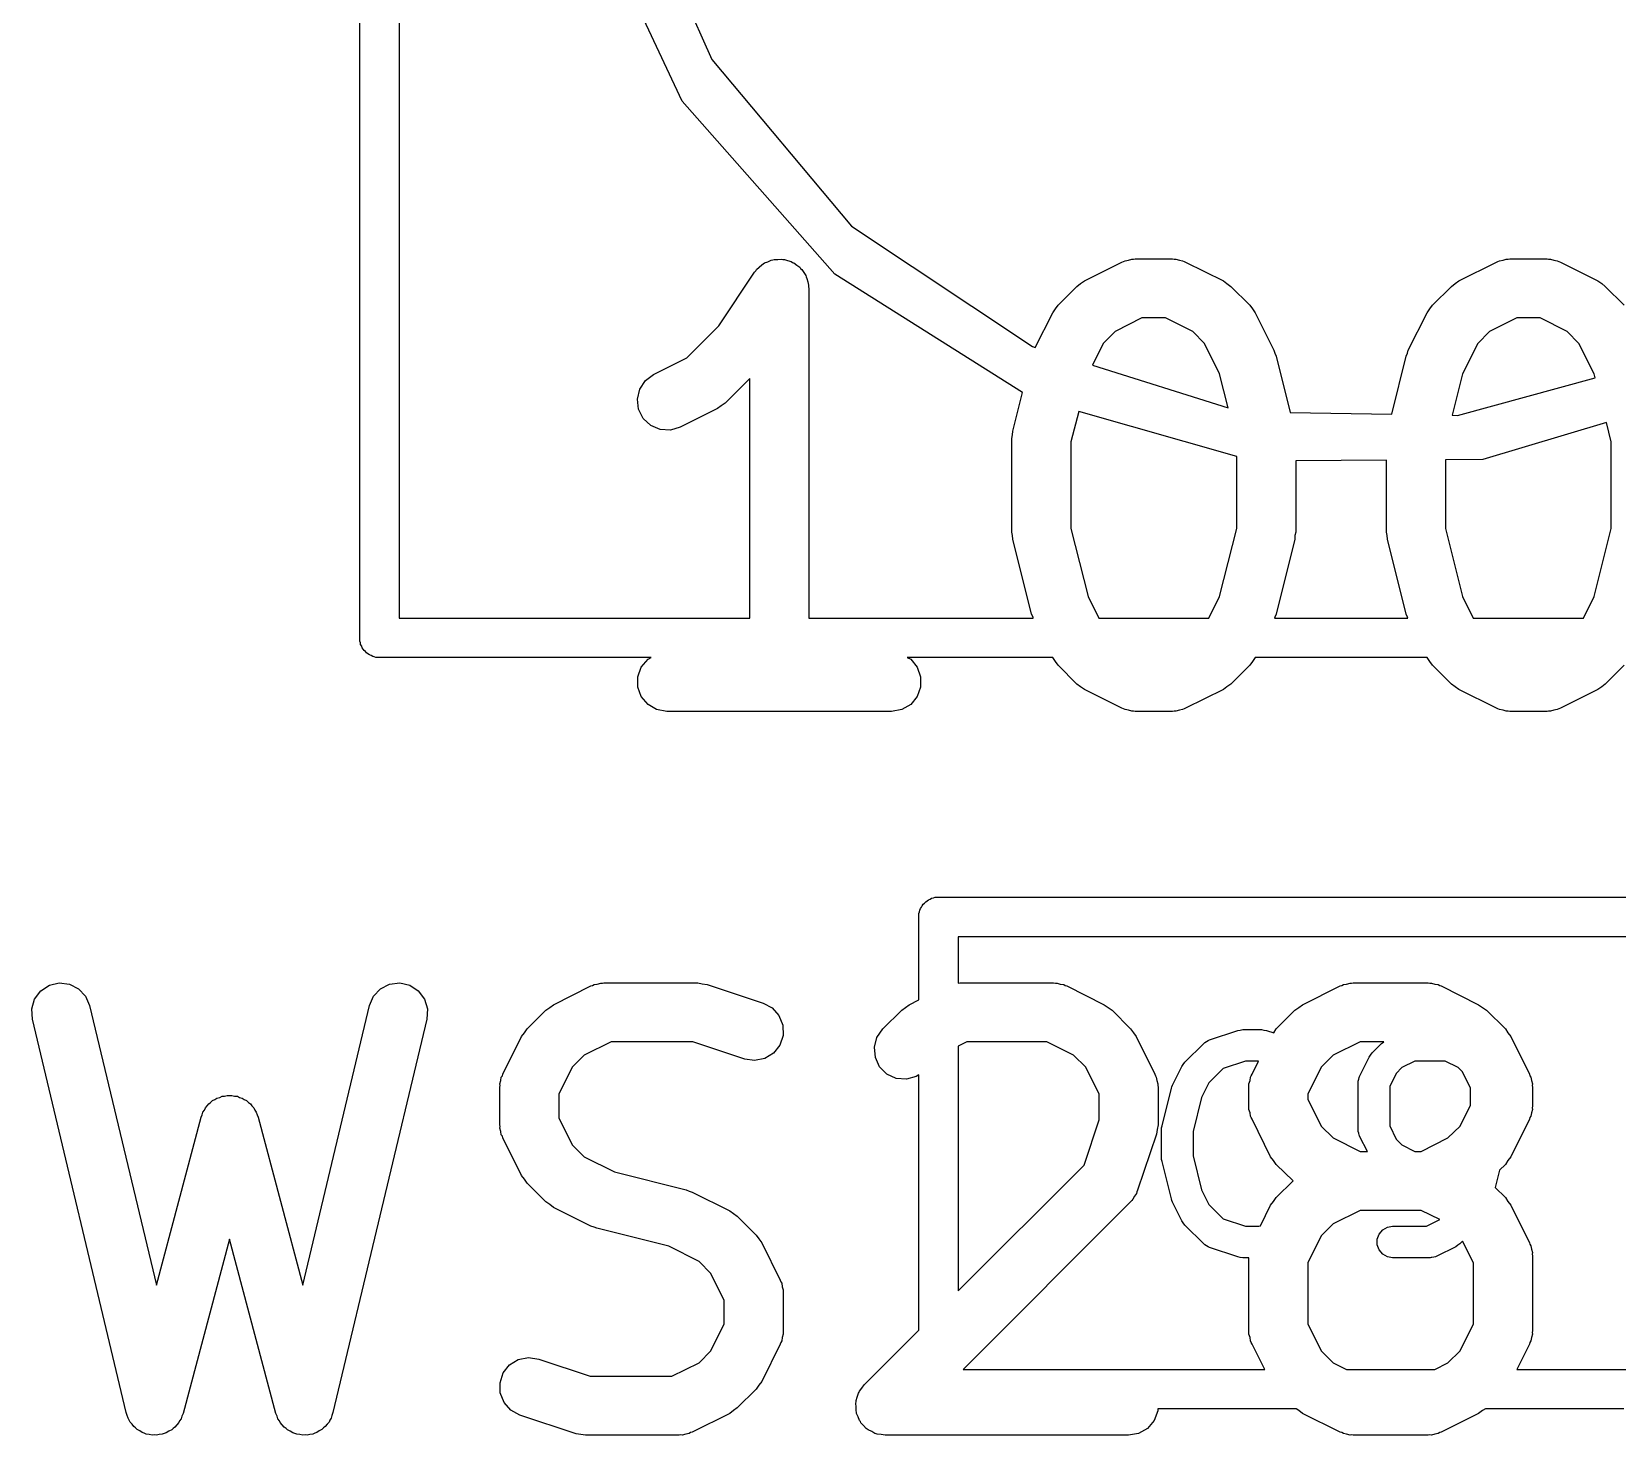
# Model space of a CAD drawing. Extents: x 106.7 to 203.6, y -115.7 to -57.1.
# Drawn here: x 175.686 to 179.718, y -68.027 to -64.46 of the extents above; entities that cross this region are included whole.
import ezdxf

# ---------------------------------------------------------------- set-up
doc = ezdxf.new("R2010")
doc.units = 0
doc.header["$MEASUREMENT"] = 0
doc.layers.add('BLACK', color=7, linetype='CONTINUOUS')

msp = doc.modelspace()

# ---------------------------------------------------------------- linework, layer by layer
at = {"layer": 'BLACK', "linetype": 'CONTINUOUS'}
for p, q in [((176.52, -65.9912), (176.52, -60.9956)), ((176.62, -61.05), (176.62, -65.95)), ((177.192, -64.0244), (177.415, -64.5305)), ((177.34, -64.6365), (177.09, -64.1052)), ((177.415, -64.5305), (177.77, -64.9537)), ((177.728, -65.0764), (177.34, -64.6365)), ((177.77, -64.9537), (178.231, -65.26)), ((177.524, -65.0708), (177.527, -65.0678)), ((177.527, -65.0678), (177.529, -65.0642)), ((177.529, -65.0642), (177.536, -65.0584)), ((177.536, -65.0584), (177.542, -65.0519)), ((177.542, -65.0519), (177.546, -65.0501)), ((177.546, -65.0501), (177.549, -65.0474)), ((177.549, -65.0474), (177.558, -65.0444)), ((177.558, -65.0444), (177.566, -65.0404)), ((177.566, -65.0404), (177.57, -65.0399)), ((177.57, -65.0399), (177.574, -65.0385)), ((177.574, -65.0385), (177.583, -65.0385)), ((177.583, -65.0385), (177.592, -65.0375)), ((177.592, -65.0375), (177.596, -65.0385)), ((177.596, -65.0385), (177.6, -65.0385)), ((177.6, -65.0385), (177.608, -65.0416)), ((177.608, -65.0416), (177.617, -65.0437)), ((177.617, -65.0437), (177.62, -65.046)), ((177.62, -65.046), (177.624, -65.0474)), ((177.624, -65.0474), (177.631, -65.0532)), ((177.631, -65.0532), (177.639, -65.0581)), ((177.639, -65.0581), (177.641, -65.0615)), ((177.641, -65.0615), (177.644, -65.0642)), ((177.644, -65.0642), (177.649, -65.0719)), ((178.363, -65.0929), (178.458, -65.0453)), ((178.458, -65.0453), (178.462, -65.0441)), ((178.462, -65.0441), (178.466, -65.0419)), ((178.466, -65.0419), (178.475, -65.0404)), ((178.475, -65.0404), (178.483, -65.0379)), ((178.483, -65.0379), (178.487, -65.0381)), ((178.487, -65.0381), (178.492, -65.0374)), ((178.492, -65.0374), (178.587, -65.0374)), ((178.587, -65.0374), (178.591, -65.0381)), ((178.591, -65.0381), (178.595, -65.0379)), ((178.595, -65.0379), (178.604, -65.0404)), ((178.604, -65.0404), (178.612, -65.0419)), ((178.612, -65.0419), (178.616, -65.0441)), ((178.616, -65.0441), (178.62, -65.0453)), ((178.62, -65.0453), (178.716, -65.0929)), ((179.315, -65.0929), (179.41, -65.0453)), ((179.41, -65.0453), (179.414, -65.0441)), ((179.414, -65.0441), (179.418, -65.0419)), ((179.418, -65.0419), (179.427, -65.0404)), ((179.427, -65.0404), (179.435, -65.0379)), ((179.435, -65.0379), (179.44, -65.0381)), ((179.44, -65.0381), (179.444, -65.0374)), ((179.444, -65.0374), (179.539, -65.0374)), ((179.539, -65.0374), (179.543, -65.0381)), ((179.543, -65.0381), (179.548, -65.0379)), ((179.548, -65.0379), (179.556, -65.0404)), ((179.556, -65.0404), (179.565, -65.0419)), ((179.565, -65.0419), (179.569, -65.0441)), ((179.569, -65.0441), (179.573, -65.0453)), ((179.573, -65.0453), (179.668, -65.0929)), ((177.433, -65.2075), (177.524, -65.0708)), ((177.649, -65.0719), (177.654, -65.0791)), ((177.654, -65.0791), (177.655, -65.0831)), ((177.655, -65.0831), (177.657, -65.0867)), ((177.657, -65.0867), (177.659, -65.0955)), ((177.659, -65.0955), (177.661, -65.1041)), ((177.661, -65.1041), (177.661, -65.1083)), ((177.661, -65.1083), (177.662, -65.1124)), ((178.205, -65.3772), (177.728, -65.0764)), ((178.296, -65.1546), (178.343, -65.107)), ((178.343, -65.107), (178.353, -65.1001)), ((178.353, -65.1001), (178.363, -65.0929)), ((178.716, -65.0929), (178.725, -65.1001)), ((178.725, -65.1001), (178.735, -65.107)), ((178.735, -65.107), (178.783, -65.1546)), ((179.248, -65.1546), (179.296, -65.107)), ((179.296, -65.107), (179.305, -65.1001)), ((179.305, -65.1001), (179.315, -65.0929)), ((179.668, -65.0929), (179.678, -65.1001)), ((179.678, -65.1001), (179.687, -65.107)), ((179.687, -65.107), (179.735, -65.1546)), ((177.662, -65.1124), (177.662, -65.95)), ((178.237, -65.2622), (178.282, -65.1741)), ((178.282, -65.1741), (178.289, -65.1644)), ((178.289, -65.1644), (178.296, -65.1546)), ((178.509, -65.1874), (178.441, -65.2216)), ((178.569, -65.1874), (178.509, -65.1874)), ((178.638, -65.2216), (178.569, -65.1874)), ((178.783, -65.1546), (178.79, -65.1644)), ((178.79, -65.1644), (178.797, -65.1741)), ((178.797, -65.1741), (178.844, -65.2693)), ((179.186, -65.2693), (179.234, -65.1741)), ((179.234, -65.1741), (179.241, -65.1644)), ((179.241, -65.1644), (179.248, -65.1546)), ((179.462, -65.1874), (179.393, -65.2216)), ((179.521, -65.1874), (179.462, -65.1874)), ((179.59, -65.2216), (179.521, -65.1874)), ((177.352, -65.2888), (177.433, -65.2075)), ((178.441, -65.2216), (178.41, -65.252)), ((178.668, -65.252), (178.638, -65.2216)), ((179.393, -65.2216), (179.363, -65.252)), ((179.62, -65.252), (179.59, -65.2216)), ((178.231, -65.26), (178.237, -65.2622)), ((178.41, -65.252), (178.383, -65.3075)), ((178.706, -65.329), (178.668, -65.252)), ((178.844, -65.2693), (178.847, -65.2772)), ((179.184, -65.2772), (179.186, -65.2693)), ((179.363, -65.252), (179.324, -65.329)), ((179.659, -65.329), (179.62, -65.252)), ((177.267, -65.331), (177.352, -65.2888)), ((178.383, -65.3075), (178.728, -65.4155)), ((178.847, -65.2772), (178.85, -65.2847)), ((178.85, -65.2847), (178.886, -65.4273)), ((179.144, -65.432), (179.181, -65.2847)), ((179.181, -65.2847), (179.184, -65.2772)), ((177.232, -65.3683), (177.247, -65.3465)), ((177.247, -65.3465), (177.267, -65.331)), ((177.512, -65.3411), (177.449, -65.4035)), ((177.512, -65.95), (177.512, -65.3411)), ((178.728, -65.4155), (178.706, -65.329)), ((179.324, -65.329), (179.298, -65.4348)), ((179.311, -65.435), (179.661, -65.3395)), ((179.661, -65.3395), (179.659, -65.329)), ((177.226, -65.3936), (177.232, -65.3683)), ((178.181, -65.4751), (178.205, -65.3772)), ((177.229, -65.4195), (177.226, -65.3936)), ((177.241, -65.4428), (177.229, -65.4195)), ((177.43, -65.4176), (177.335, -65.4652)), ((177.439, -65.4104), (177.43, -65.4176)), ((177.449, -65.4035), (177.439, -65.4104)), ((178.348, -65.4248), (178.328, -65.5026)), ((178.75, -65.5396), (178.348, -65.4248)), ((178.886, -65.4273), (179.144, -65.432)), ((177.26, -65.4607), (177.241, -65.4428)), ((177.284, -65.471), (177.26, -65.4607)), ((177.31, -65.4726), (177.284, -65.471)), ((177.335, -65.4652), (177.31, -65.4726)), ((179.298, -65.4348), (179.311, -65.435)), ((179.69, -65.4534), (179.376, -65.5473)), ((179.702, -65.5026), (179.69, -65.4534)), ((178.178, -65.4933), (178.18, -65.4843)), ((178.178, -65.7314), (178.178, -65.4933)), ((178.18, -65.4843), (178.181, -65.4751)), ((178.328, -65.5026), (178.328, -65.7222)), ((179.702, -65.7222), (179.702, -65.5026)), ((178.75, -65.7222), (178.75, -65.5396)), ((179.131, -65.5488), (178.9, -65.5502)), ((178.9, -65.5502), (178.9, -65.7314)), ((179.131, -65.7314), (179.131, -65.5488)), ((179.376, -65.5473), (179.281, -65.5478)), ((179.281, -65.5478), (179.281, -65.7222)), ((178.18, -65.7405), (178.178, -65.7314)), ((178.181, -65.7496), (178.18, -65.7405)), ((178.228, -65.9401), (178.181, -65.7496)), ((178.328, -65.7222), (178.372, -65.8957)), ((178.706, -65.8957), (178.75, -65.7222)), ((178.898, -65.7496), (178.85, -65.9401)), ((178.9, -65.7314), (178.898, -65.7405)), ((178.898, -65.7405), (178.898, -65.7496)), ((179.132, -65.7405), (179.131, -65.7314)), ((179.133, -65.7496), (179.132, -65.7405)), ((179.181, -65.9401), (179.133, -65.7496)), ((179.281, -65.7222), (179.324, -65.8957)), ((179.659, -65.8957), (179.702, -65.7222)), ((178.372, -65.8957), (178.399, -65.95)), ((178.679, -65.95), (178.706, -65.8957)), ((179.324, -65.8957), (179.351, -65.95)), ((179.632, -65.95), (179.659, -65.8957)), ((176.62, -65.95), (177.512, -65.95)), ((177.662, -65.95), (178.232, -65.95)), ((178.232, -65.9476), (178.228, -65.9401)), ((178.232, -65.95), (178.232, -65.9476)), ((178.399, -65.95), (178.679, -65.95)), ((178.847, -65.9476), (178.846, -65.95)), ((178.846, -65.95), (179.185, -65.95)), ((178.85, -65.9401), (178.847, -65.9476)), ((179.184, -65.9476), (179.181, -65.9401)), ((179.185, -65.95), (179.184, -65.9476)), ((179.351, -65.95), (179.632, -65.95)), ((176.52, -66.0088), (176.52, -65.9912)), ((176.52, -65.9912), (176.52, -65.9912)), ((176.522, -66.013), (176.52, -66.0088)), ((176.522, -66.0174), (176.522, -66.013)), ((176.525, -66.0212), (176.522, -66.0174)), ((176.526, -66.0254), (176.525, -66.0212)), ((176.529, -66.0288), (176.526, -66.0254)), ((176.531, -66.0326), (176.529, -66.0288)), ((176.535, -66.0355), (176.531, -66.0326)), ((176.537, -66.0389), (176.535, -66.0355)), ((176.541, -66.0411), (176.537, -66.0389)), ((176.545, -66.044), (176.541, -66.0411)), ((176.549, -66.0455), (176.545, -66.044)), ((176.553, -66.0477), (176.549, -66.0455)), ((176.557, -66.0485), (176.553, -66.0477)), ((176.561, -66.05), (176.557, -66.0485)), ((177.261, -66.05), (176.561, -66.05)), ((177.227, -66.0994), (177.236, -66.0749)), ((177.236, -66.0749), (177.253, -66.0549)), ((177.253, -66.0549), (177.261, -66.05)), ((178.281, -66.05), (177.912, -66.05)), ((177.912, -66.05), (177.921, -66.0549)), ((177.921, -66.0549), (177.937, -66.0749)), ((177.937, -66.0749), (177.946, -66.0994)), ((178.282, -66.0507), (178.281, -66.05)), ((178.289, -66.0603), (178.282, -66.0507)), ((178.296, -66.0702), (178.289, -66.0603)), ((178.343, -66.1178), (178.296, -66.0702)), ((178.783, -66.0702), (178.735, -66.1178)), ((178.79, -66.0603), (178.783, -66.0702)), ((178.797, -66.0507), (178.79, -66.0603)), ((179.234, -66.05), (178.797, -66.05)), ((178.797, -66.05), (178.797, -66.0507)), ((179.234, -66.0507), (179.234, -66.05)), ((179.241, -66.0603), (179.234, -66.0507)), ((179.248, -66.0702), (179.241, -66.0603)), ((179.296, -66.1178), (179.248, -66.0702)), ((179.735, -66.0702), (179.687, -66.1178)), ((177.227, -66.1254), (177.227, -66.0994)), ((177.946, -66.0994), (177.946, -66.1254)), ((177.236, -66.1499), (177.227, -66.1254)), ((177.253, -66.1698), (177.236, -66.1499)), ((177.937, -66.1499), (177.921, -66.1698)), ((177.946, -66.1254), (177.937, -66.1499)), ((178.353, -66.1247), (178.343, -66.1178)), ((178.363, -66.1318), (178.353, -66.1247)), ((178.458, -66.1795), (178.363, -66.1318)), ((178.716, -66.1318), (178.62, -66.1795)), ((178.725, -66.1247), (178.716, -66.1318)), ((178.735, -66.1178), (178.725, -66.1247)), ((179.305, -66.1247), (179.296, -66.1178)), ((179.315, -66.1318), (179.305, -66.1247)), ((179.41, -66.1795), (179.315, -66.1318)), ((179.668, -66.1318), (179.573, -66.1795)), ((179.678, -66.1247), (179.668, -66.1318)), ((179.687, -66.1178), (179.678, -66.1247)), ((177.275, -66.1829), (177.253, -66.1698)), ((177.301, -66.1874), (177.275, -66.1829)), ((177.872, -66.1874), (177.301, -66.1874)), ((177.898, -66.1829), (177.872, -66.1874)), ((177.921, -66.1698), (177.898, -66.1829)), ((178.462, -66.1807), (178.458, -66.1795)), ((178.466, -66.1829), (178.462, -66.1807)), ((178.475, -66.1844), (178.466, -66.1829)), ((178.483, -66.1869), (178.475, -66.1844)), ((178.487, -66.1866), (178.483, -66.1869)), ((178.492, -66.1874), (178.487, -66.1866)), ((178.587, -66.1874), (178.492, -66.1874)), ((178.591, -66.1866), (178.587, -66.1874)), ((178.595, -66.1869), (178.591, -66.1866)), ((178.604, -66.1844), (178.595, -66.1869)), ((178.612, -66.1829), (178.604, -66.1844)), ((178.616, -66.1807), (178.612, -66.1829)), ((178.62, -66.1795), (178.616, -66.1807)), ((179.414, -66.1807), (179.41, -66.1795)), ((179.418, -66.1829), (179.414, -66.1807)), ((179.427, -66.1844), (179.418, -66.1829)), ((179.435, -66.1869), (179.427, -66.1844)), ((179.44, -66.1866), (179.435, -66.1869)), ((179.444, -66.1874), (179.44, -66.1866)), ((179.539, -66.1874), (179.444, -66.1874)), ((179.543, -66.1866), (179.539, -66.1874)), ((179.548, -66.1869), (179.543, -66.1866)), ((179.556, -66.1844), (179.548, -66.1869)), ((179.565, -66.1829), (179.556, -66.1844)), ((179.569, -66.1807), (179.565, -66.1829)), ((179.573, -66.1795), (179.569, -66.1807)), ((177.95, -66.6812), (177.953, -66.6774)), ((177.953, -66.6774), (177.956, -66.6745)), ((177.956, -66.6745), (177.959, -66.6711)), ((177.959, -66.6711), (177.963, -66.6689)), ((177.963, -66.6689), (177.966, -66.666)), ((177.966, -66.666), (177.97, -66.6645)), ((177.97, -66.6645), (177.974, -66.6623)), ((177.974, -66.6623), (177.979, -66.6615)), ((177.979, -66.6615), (177.983, -66.66)), ((177.983, -66.66), (180, -66.66)), ((177.942, -66.7012), (177.943, -66.697)), ((177.942, -66.7188), (177.942, -66.7012)), ((177.942, -66.9209), (177.942, -66.7188)), ((177.942, -66.7188), (177.942, -66.7188)), ((177.943, -66.697), (177.944, -66.6926)), ((177.944, -66.6926), (177.946, -66.6888)), ((177.946, -66.6888), (177.948, -66.6846)), ((177.948, -66.6846), (177.95, -66.6812)), ((178.042, -66.76), (178.042, -66.8781)), ((179.942, -66.76), (178.042, -66.76)), ((175.731, -66.8835), (175.756, -66.8775)), ((175.756, -66.8775), (175.782, -66.8805)), ((175.782, -66.8805), (175.805, -66.8922)), ((176.573, -66.8922), (176.596, -66.8805)), ((176.596, -66.8805), (176.622, -66.8775)), ((176.622, -66.8775), (176.647, -66.8835)), ((177.112, -66.8841), (177.116, -66.8819)), ((177.116, -66.8819), (177.124, -66.8804)), ((177.124, -66.8804), (177.133, -66.8779)), ((177.133, -66.8779), (177.137, -66.8781)), ((177.137, -66.8781), (177.141, -66.8774)), ((177.141, -66.8774), (177.38, -66.8774)), ((177.38, -66.8774), (177.391, -66.8795)), ((177.391, -66.8795), (177.403, -66.8812)), ((177.403, -66.8812), (177.546, -66.9288)), ((178.042, -66.8781), (178.046, -66.8774)), ((178.042, -66.8781), (178.042, -66.8781)), ((178.046, -66.8774), (178.284, -66.8774)), ((178.284, -66.8774), (178.289, -66.8781)), ((178.289, -66.8781), (178.293, -66.8779)), ((178.293, -66.8779), (178.301, -66.8804)), ((178.301, -66.8804), (178.31, -66.8819)), ((178.31, -66.8819), (178.314, -66.8841)), ((179.017, -66.8841), (179.021, -66.8819)), ((179.021, -66.8819), (179.029, -66.8804)), ((179.029, -66.8804), (179.038, -66.8779)), ((179.038, -66.8779), (179.042, -66.8781)), ((179.042, -66.8781), (179.046, -66.8774)), ((179.046, -66.8774), (179.237, -66.8774)), ((179.237, -66.8774), (179.241, -66.8781)), ((179.241, -66.8781), (179.245, -66.8779)), ((179.245, -66.8779), (179.254, -66.8804)), ((179.254, -66.8804), (179.262, -66.8819)), ((179.262, -66.8819), (179.266, -66.8841)), ((175.686, -66.9437), (175.693, -66.9188)), ((175.693, -66.9188), (175.709, -66.8979)), ((175.709, -66.8979), (175.731, -66.8835)), ((175.805, -66.8922), (175.823, -66.9111)), ((175.823, -66.9111), (175.833, -66.935)), ((176.545, -66.935), (176.555, -66.9111)), ((176.555, -66.9111), (176.573, -66.8922)), ((176.647, -66.8835), (176.669, -66.8979)), ((176.669, -66.8979), (176.685, -66.9188)), ((176.685, -66.9188), (176.692, -66.9437)), ((177.013, -66.9329), (177.108, -66.8853)), ((177.108, -66.8853), (177.112, -66.8841)), ((177.917, -66.9329), (177.942, -66.9209)), ((178.314, -66.8841), (178.318, -66.8853)), ((178.318, -66.8853), (178.413, -66.9329)), ((178.917, -66.9329), (179.013, -66.8853)), ((179.013, -66.8853), (179.017, -66.8841)), ((179.266, -66.8841), (179.27, -66.8853)), ((179.27, -66.8853), (179.365, -66.9329)), ((175.688, -66.9698), (175.686, -66.9437)), ((175.833, -66.935), (176.003, -67.6459)), ((176.375, -67.6459), (176.545, -66.935)), ((176.692, -66.9437), (176.691, -66.9698)), ((176.946, -66.9946), (176.993, -66.947)), ((176.993, -66.947), (177.003, -66.9401)), ((177.003, -66.9401), (177.013, -66.9329)), ((177.546, -66.9288), (177.569, -66.9413)), ((177.569, -66.9413), (177.586, -66.9607)), ((177.586, -66.9607), (177.596, -66.985)), ((177.85, -66.9946), (177.898, -66.947)), ((177.898, -66.947), (177.908, -66.9401)), ((177.908, -66.9401), (177.917, -66.9329)), ((178.413, -66.9329), (178.423, -66.9401)), ((178.423, -66.9401), (178.433, -66.947)), ((178.433, -66.947), (178.48, -66.9946)), ((178.85, -66.9946), (178.898, -66.947)), ((178.898, -66.947), (178.908, -66.9401)), ((178.908, -66.9401), (178.917, -66.9329)), ((179.365, -66.9329), (179.375, -66.9401)), ((179.375, -66.9401), (179.385, -66.947)), ((179.385, -66.947), (179.433, -66.9946)), ((175.926, -67.9698), (175.688, -66.9698)), ((176.691, -66.9698), (176.452, -67.9698)), ((176.939, -67.0044), (176.946, -66.9946)), ((177.596, -66.985), (177.597, -67.011)), ((177.835, -67.0159), (177.85, -66.9946)), ((178.48, -66.9946), (178.487, -67.0044)), ((178.681, -67.0221), (178.753, -66.9982)), ((178.753, -66.9982), (178.759, -66.9973)), ((178.759, -66.9973), (178.765, -66.9962)), ((178.765, -66.9962), (178.813, -66.9962)), ((178.813, -66.9962), (178.819, -66.9973)), ((178.819, -66.9973), (178.826, -66.9982)), ((178.826, -66.9982), (178.844, -67.0042)), ((178.844, -67.0042), (178.85, -66.9946)), ((179.433, -66.9946), (179.439, -67.0044)), ((176.884, -67.1093), (176.931, -67.0141)), ((176.931, -67.0141), (176.939, -67.0044)), ((177.159, -67.0274), (177.091, -67.0616)), ((177.367, -67.0274), (177.159, -67.0274)), ((177.499, -67.0712), (177.367, -67.0274)), ((177.588, -67.0357), (177.572, -67.0561)), ((177.597, -67.011), (177.588, -67.0357)), ((177.829, -67.0411), (177.835, -67.0159)), ((177.831, -67.067), (177.829, -67.0411)), ((178.064, -67.0274), (178.042, -67.0386)), ((178.042, -67.0386), (178.042, -67.6605)), ((178.267, -67.0274), (178.064, -67.0274)), ((178.335, -67.0616), (178.267, -67.0274)), ((178.487, -67.0044), (178.494, -67.0141)), ((178.494, -67.0141), (178.542, -67.1093)), ((178.618, -67.0793), (178.666, -67.0317)), ((178.666, -67.0317), (178.667, -67.0304)), ((178.667, -67.0304), (178.669, -67.0287)), ((178.669, -67.0287), (178.673, -67.0264)), ((178.673, -67.0264), (178.677, -67.0237)), ((178.677, -67.0237), (178.679, -67.0232)), ((178.679, -67.0232), (178.681, -67.0221)), ((179.064, -67.0274), (178.995, -67.0616)), ((179.124, -67.0274), (179.064, -67.0274)), ((179.094, -67.0555), (179.118, -67.0317)), ((179.118, -67.0317), (179.123, -67.028)), ((179.123, -67.028), (179.124, -67.0274)), ((179.439, -67.0044), (179.447, -67.0141)), ((179.447, -67.0141), (179.494, -67.1093)), ((177.091, -67.0616), (177.06, -67.092)), ((177.524, -67.075), (177.499, -67.0712)), ((177.55, -67.0697), (177.524, -67.075)), ((177.572, -67.0561), (177.55, -67.0697)), ((177.842, -67.0906), (177.831, -67.067)), ((178.366, -67.092), (178.335, -67.0616)), ((178.614, -67.0846), (178.618, -67.0793)), ((178.772, -67.0762), (178.715, -67.095)), ((178.805, -67.0762), (178.772, -67.0762)), ((178.789, -67.1093), (178.805, -67.0762)), ((178.995, -67.0616), (178.965, -67.092)), ((179.063, -67.1135), (179.087, -67.0659)), ((179.087, -67.0659), (179.09, -67.0608)), ((179.09, -67.0608), (179.094, -67.0555)), ((179.203, -67.0762), (179.17, -67.0929)), ((179.28, -67.0762), (179.203, -67.0762)), ((179.313, -67.0929), (179.28, -67.0762)), ((176.879, -67.1259), (176.88, -67.1172)), ((176.88, -67.1172), (176.883, -67.1135)), ((176.883, -67.1135), (176.884, -67.1093)), ((177.06, -67.092), (177.026, -67.1606)), ((177.86, -67.1091), (177.842, -67.0906)), ((177.884, -67.1201), (177.86, -67.1091)), ((177.91, -67.1223), (177.884, -67.1201)), ((177.935, -67.1156), (177.91, -67.1223)), ((177.942, -67.1111), (177.935, -67.1156)), ((177.942, -67.7605), (177.942, -67.1111)), ((178.4, -67.1606), (178.366, -67.092)), ((178.542, -67.1093), (178.543, -67.1135)), ((178.543, -67.1135), (178.545, -67.1172)), ((178.545, -67.1172), (178.547, -67.1259)), ((178.587, -67.1373), (178.61, -67.0897)), ((178.61, -67.0897), (178.614, -67.0846)), ((178.715, -67.095), (178.679, -67.1313)), ((178.784, -67.1259), (178.785, -67.1172)), ((178.785, -67.1172), (178.787, -67.1135)), ((178.787, -67.1135), (178.789, -67.1093)), ((178.965, -67.092), (178.931, -67.1606)), ((179.059, -67.1269), (179.06, -67.1224)), ((179.06, -67.1224), (179.061, -67.1177)), ((179.061, -67.1177), (179.062, -67.1157)), ((179.062, -67.1157), (179.063, -67.1135)), ((179.155, -67.1075), (179.139, -67.1409)), ((179.17, -67.0929), (179.155, -67.1075)), ((179.324, -67.1034), (179.313, -67.0929)), ((179.344, -67.145), (179.324, -67.1034)), ((179.494, -67.1093), (179.495, -67.1135)), ((179.495, -67.1135), (179.498, -67.1172)), ((179.498, -67.1172), (179.499, -67.1259)), ((176.176, -67.1651), (176.183, -67.1634)), ((176.183, -67.1634), (176.189, -67.1639)), ((176.189, -67.1639), (176.195, -67.1634)), ((176.195, -67.1634), (176.202, -67.1651)), ((176.876, -67.1343), (176.879, -67.1259)), ((176.877, -67.1386), (176.876, -67.1343)), ((176.876, -67.1429), (176.877, -67.1386)), ((176.876, -67.2381), (176.876, -67.1429)), ((177.026, -67.1606), (177.026, -67.2204)), ((178.4, -67.2259), (178.4, -67.1606)), ((178.547, -67.1259), (178.549, -67.1343)), ((178.549, -67.1343), (178.549, -67.1386)), ((178.549, -67.1386), (178.55, -67.1429)), ((178.55, -67.1429), (178.55, -67.2381)), ((178.56, -67.2408), (178.584, -67.1455)), ((178.584, -67.1455), (178.585, -67.1415)), ((178.585, -67.1415), (178.587, -67.1373)), ((178.679, -67.1313), (178.66, -67.1692)), ((178.781, -67.1343), (178.784, -67.1259)), ((178.781, -67.1386), (178.781, -67.1343)), ((178.781, -67.1429), (178.781, -67.1386)), ((178.781, -67.1905), (178.781, -67.1429)), ((178.931, -67.1606), (178.931, -67.1728)), ((179.059, -67.1292), (179.059, -67.1269)), ((179.059, -67.1314), (179.059, -67.1292)), ((179.059, -67.2505), (179.059, -67.1314)), ((179.139, -67.1409), (179.139, -67.241)), ((179.344, -67.1883), (179.344, -67.145)), ((179.499, -67.1259), (179.502, -67.1343)), ((179.502, -67.1343), (179.501, -67.1386)), ((179.501, -67.1386), (179.502, -67.1429)), ((179.502, -67.1429), (179.502, -67.1905)), ((176.121, -67.2063), (176.125, -67.201)), ((176.125, -67.201), (176.128, -67.1951)), ((176.128, -67.1951), (176.132, -67.1904)), ((176.132, -67.1904), (176.136, -67.185)), ((176.136, -67.185), (176.141, -67.1813)), ((176.141, -67.1813), (176.146, -67.1767)), ((176.146, -67.1767), (176.152, -67.1739)), ((176.152, -67.1739), (176.157, -67.1701)), ((176.157, -67.1701), (176.164, -67.1684)), ((176.164, -67.1684), (176.17, -67.1657)), ((176.17, -67.1657), (176.176, -67.1651)), ((176.202, -67.1651), (176.209, -67.1657)), ((176.209, -67.1657), (176.214, -67.1684)), ((176.214, -67.1684), (176.221, -67.1701)), ((176.221, -67.1701), (176.226, -67.1739)), ((176.226, -67.1739), (176.232, -67.1767)), ((176.232, -67.1767), (176.237, -67.1813)), ((176.237, -67.1813), (176.242, -67.185)), ((176.242, -67.185), (176.246, -67.1904)), ((176.246, -67.1904), (176.251, -67.1951)), ((176.251, -67.1951), (176.253, -67.201)), ((176.253, -67.201), (176.257, -67.2063)), ((178.66, -67.1692), (178.639, -67.2554)), ((178.781, -67.1947), (178.781, -67.1905)), ((178.781, -67.199), (178.781, -67.1947)), ((178.784, -67.2075), (178.781, -67.199)), ((178.931, -67.1728), (178.965, -67.2413)), ((179.318, -67.2413), (179.344, -67.1883)), ((179.502, -67.1991), (179.499, -67.2075)), ((179.502, -67.1905), (179.501, -67.1947)), ((179.501, -67.1947), (179.502, -67.1991)), ((176.003, -67.6459), (176.117, -67.2188)), ((176.117, -67.2188), (176.119, -67.2127)), ((176.119, -67.2127), (176.121, -67.2063)), ((176.257, -67.2063), (176.259, -67.2127)), ((176.259, -67.2127), (176.262, -67.2188)), ((176.262, -67.2188), (176.375, -67.6459)), ((176.877, -67.2424), (176.876, -67.2381)), ((176.876, -67.2467), (176.877, -67.2424)), ((177.026, -67.2204), (177.06, -67.2889)), ((178.362, -67.3404), (178.4, -67.2259)), ((178.55, -67.2381), (178.548, -67.2499)), ((178.559, -67.2457), (178.56, -67.2408)), ((178.785, -67.2161), (178.784, -67.2075)), ((178.787, -67.2199), (178.785, -67.2161)), ((178.789, -67.224), (178.787, -67.2199)), ((178.836, -67.3193), (178.789, -67.224)), ((178.965, -67.2413), (178.995, -67.2717)), ((179.139, -67.241), (179.155, -67.2744)), ((179.287, -67.2717), (179.318, -67.2413)), ((179.494, -67.224), (179.447, -67.3193)), ((179.495, -67.2199), (179.494, -67.224)), ((179.498, -67.2161), (179.495, -67.2199)), ((179.499, -67.2075), (179.498, -67.2161)), ((176.879, -67.2551), (176.876, -67.2467)), ((176.88, -67.2637), (176.879, -67.2551)), ((176.883, -67.2675), (176.88, -67.2637)), ((176.884, -67.2716), (176.883, -67.2675)), ((176.931, -67.3669), (176.884, -67.2716)), ((178.546, -67.2618), (178.498, -67.4047)), ((178.548, -67.2499), (178.546, -67.2618)), ((178.559, -67.2505), (178.559, -67.2457)), ((178.559, -67.3219), (178.559, -67.2505)), ((178.639, -67.2554), (178.639, -67.317)), ((178.995, -67.2717), (179.064, -67.306)), ((179.059, -67.2527), (179.059, -67.2505)), ((179.059, -67.255), (179.059, -67.2527)), ((179.06, -67.2595), (179.059, -67.255)), ((179.061, -67.2642), (179.06, -67.2595)), ((179.062, -67.2662), (179.061, -67.2642)), ((179.063, -67.2684), (179.062, -67.2662)), ((179.082, -67.306), (179.063, -67.2684)), ((179.155, -67.2744), (179.17, -67.289)), ((179.219, -67.3057), (179.287, -67.2717)), ((177.06, -67.2889), (177.091, -67.3193)), ((177.091, -67.3193), (177.168, -67.3578)), ((178.559, -67.3267), (178.559, -67.3219)), ((178.639, -67.317), (178.66, -67.4032)), ((178.843, -67.3289), (178.836, -67.3193)), ((179.064, -67.306), (179.082, -67.306)), ((179.17, -67.289), (179.203, -67.3057)), ((179.203, -67.3057), (179.219, -67.3057)), ((179.447, -67.3193), (179.439, -67.3289)), ((177.168, -67.3578), (177.35, -67.4034)), ((178.042, -67.6605), (178.362, -67.3404)), ((178.56, -67.3316), (178.559, -67.3267)), ((178.584, -67.4268), (178.56, -67.3316)), ((178.85, -67.3387), (178.843, -67.3289)), ((178.893, -67.381), (178.85, -67.3387)), ((179.418, -67.3537), (179.407, -67.3973)), ((179.433, -67.3387), (179.418, -67.3537)), ((179.439, -67.3289), (179.433, -67.3387)), ((176.939, -67.3765), (176.931, -67.3669)), ((176.946, -67.3864), (176.939, -67.3765)), ((176.993, -67.434), (176.946, -67.3864)), ((177.35, -67.4034), (177.358, -67.4068)), ((178.498, -67.4047), (178.496, -67.4085)), ((178.66, -67.4032), (178.679, -67.4411)), ((178.85, -67.4232), (178.893, -67.381)), ((179.407, -67.3973), (179.433, -67.4232)), ((177.003, -67.4409), (176.993, -67.434)), ((177.013, -67.448), (177.003, -67.4409)), ((177.358, -67.4068), (177.365, -67.4091)), ((177.365, -67.4091), (177.461, -67.4567)), ((178.48, -67.434), (178.054, -67.86)), ((178.483, -67.4304), (178.48, -67.434)), ((178.486, -67.4276), (178.483, -67.4304)), ((178.49, -67.4198), (178.486, -67.4276)), ((178.495, -67.4126), (178.49, -67.4198)), ((178.496, -67.4085), (178.495, -67.4126)), ((178.585, -67.4308), (178.584, -67.4268)), ((178.587, -67.435), (178.585, -67.4308)), ((178.61, -67.4826), (178.587, -67.435)), ((178.679, -67.4411), (178.715, -67.4774)), ((178.81, -67.495), (178.836, -67.4426)), ((178.836, -67.4426), (178.843, -67.433)), ((178.843, -67.433), (178.85, -67.4232)), ((179.433, -67.4232), (179.439, -67.433)), ((179.439, -67.433), (179.447, -67.4426)), ((179.447, -67.4426), (179.494, -67.5379)), ((177.108, -67.4957), (177.013, -67.448)), ((177.461, -67.4567), (177.47, -67.4639)), ((177.47, -67.4639), (177.48, -67.4708)), ((177.48, -67.4708), (177.528, -67.5184)), ((178.614, -67.4878), (178.61, -67.4826)), ((178.715, -67.4774), (178.772, -67.4962)), ((179.064, -67.456), (178.995, -67.4902)), ((179.219, -67.456), (179.064, -67.456)), ((179.266, -67.4793), (179.219, -67.456)), ((179.232, -67.4962), (179.265, -67.4795)), ((179.265, -67.4795), (179.266, -67.4793)), ((177.116, -67.498), (177.108, -67.4957)), ((177.123, -67.5013), (177.116, -67.498)), ((177.306, -67.547), (177.123, -67.5013)), ((177.528, -67.5184), (177.535, -67.5282)), ((178.618, -67.493), (178.614, -67.4878)), ((178.666, -67.5407), (178.618, -67.493)), ((178.772, -67.4962), (178.806, -67.4962)), ((178.806, -67.4962), (178.81, -67.495)), ((178.965, -67.5206), (178.931, -67.5891)), ((178.995, -67.4902), (178.965, -67.5206)), ((179.107, -67.5292), (179.112, -67.5162)), ((179.112, -67.5162), (179.121, -67.5055)), ((179.121, -67.5055), (179.133, -67.4986)), ((179.133, -67.4986), (179.146, -67.4962)), ((179.146, -67.4962), (179.232, -67.4962)), ((176.189, -67.5292), (176.071, -67.9717)), ((176.307, -67.9717), (176.189, -67.5292)), ((177.383, -67.5854), (177.306, -67.547)), ((177.535, -67.5282), (177.542, -67.5379)), ((177.542, -67.5379), (177.589, -67.6331)), ((178.667, -67.542), (178.666, -67.5407)), ((178.669, -67.5437), (178.667, -67.542)), ((178.673, -67.5459), (178.669, -67.5437)), ((178.677, -67.5486), (178.673, -67.5459)), ((178.679, -67.5492), (178.677, -67.5486)), ((178.681, -67.5503), (178.679, -67.5492)), ((178.753, -67.5741), (178.681, -67.5503)), ((179.107, -67.5431), (179.107, -67.5292)), ((179.112, -67.5562), (179.107, -67.5431)), ((179.121, -67.5668), (179.112, -67.5562)), ((179.133, -67.5738), (179.121, -67.5668)), ((179.307, -67.5482), (179.259, -67.572)), ((179.312, -67.5443), (179.307, -67.5482)), ((179.317, -67.5407), (179.312, -67.5443)), ((179.324, -67.5337), (179.317, -67.5407)), ((179.352, -67.5891), (179.324, -67.5337)), ((179.494, -67.5379), (179.495, -67.542)), ((179.495, -67.542), (179.498, -67.5458)), ((179.498, -67.5458), (179.499, -67.5544)), ((179.499, -67.5544), (179.502, -67.5629)), ((179.502, -67.5629), (179.501, -67.5672)), ((179.501, -67.5672), (179.502, -67.5714)), ((177.413, -67.6159), (177.383, -67.5854)), ((178.759, -67.5751), (178.753, -67.5741)), ((178.765, -67.5762), (178.759, -67.5751)), ((178.781, -67.5762), (178.765, -67.5762)), ((178.781, -67.7619), (178.781, -67.5762)), ((178.931, -67.5891), (178.931, -67.7442)), ((179.146, -67.5762), (179.133, -67.5738)), ((179.242, -67.5762), (179.146, -67.5762)), ((179.244, -67.5758), (179.242, -67.5762)), ((179.246, -67.5759), (179.244, -67.5758)), ((179.251, -67.5746), (179.246, -67.5759)), ((179.255, -67.5738), (179.251, -67.5746)), ((179.257, -67.5726), (179.255, -67.5738)), ((179.259, -67.572), (179.257, -67.5726)), ((179.352, -67.7442), (179.352, -67.5891)), ((179.502, -67.5714), (179.502, -67.7619)), ((177.447, -67.6844), (177.413, -67.6159)), ((177.589, -67.6331), (177.591, -67.6373)), ((177.591, -67.6373), (177.593, -67.641)), ((177.593, -67.641), (177.594, -67.6497)), ((177.447, -67.7442), (177.447, -67.6844)), ((177.594, -67.6497), (177.597, -67.6581)), ((177.597, -67.6581), (177.597, -67.6624)), ((177.597, -67.6624), (177.597, -67.6667)), ((177.597, -67.6667), (177.597, -67.7619)), ((177.413, -67.8127), (177.447, -67.7442)), ((177.597, -67.7619), (177.597, -67.7662)), ((177.597, -67.7662), (177.597, -67.7705)), ((177.803, -67.8993), (177.942, -67.7605)), ((178.781, -67.7662), (178.781, -67.7619)), ((178.781, -67.7705), (178.781, -67.7662)), ((178.931, -67.7442), (178.965, -67.8127)), ((179.318, -67.8127), (179.352, -67.7442)), ((179.502, -67.7619), (179.501, -67.7662)), ((179.501, -67.7662), (179.502, -67.7705)), ((177.589, -67.7954), (177.542, -67.8907)), ((177.591, -67.7913), (177.589, -67.7954)), ((177.593, -67.7876), (177.591, -67.7913)), ((177.594, -67.7789), (177.593, -67.7876)), ((177.597, -67.7705), (177.594, -67.7789)), ((178.784, -67.7789), (178.781, -67.7705)), ((178.785, -67.7876), (178.784, -67.7789)), ((178.787, -67.7913), (178.785, -67.7876)), ((178.789, -67.7954), (178.787, -67.7913)), ((178.821, -67.86), (178.789, -67.7954)), ((179.494, -67.7954), (179.462, -67.86)), ((179.495, -67.7913), (179.494, -67.7954)), ((179.498, -67.7876), (179.495, -67.7913)), ((179.499, -67.7789), (179.498, -67.7876)), ((179.502, -67.7705), (179.499, -67.7789)), ((176.885, -67.869), (176.901, -67.8486)), ((176.901, -67.8486), (176.923, -67.835)), ((176.923, -67.835), (176.949, -67.8298)), ((176.949, -67.8298), (176.975, -67.8336)), ((176.975, -67.8336), (177.106, -67.8774)), ((177.314, -67.8774), (177.383, -67.8431)), ((177.383, -67.8431), (177.413, -67.8127)), ((178.965, -67.8127), (178.995, -67.8431)), ((178.995, -67.8431), (179.029, -67.86)), ((179.254, -67.86), (179.287, -67.8431)), ((179.287, -67.8431), (179.318, -67.8127)), ((176.877, -67.8938), (176.885, -67.869)), ((177.106, -67.8774), (177.314, -67.8774)), ((178.054, -67.86), (178.821, -67.86)), ((179.029, -67.86), (179.254, -67.86)), ((179.462, -67.86), (179.942, -67.86)), ((176.877, -67.9198), (176.877, -67.8938)), ((176.887, -67.944), (176.877, -67.9198)), ((177.528, -67.9102), (177.48, -67.9578)), ((177.535, -67.9003), (177.528, -67.9102)), ((177.542, -67.8907), (177.535, -67.9003)), ((177.782, -67.9394), (177.785, -67.9301)), ((177.785, -67.9301), (177.788, -67.9207)), ((177.788, -67.9207), (177.79, -67.918)), ((177.79, -67.918), (177.791, -67.9149)), ((177.791, -67.9149), (177.797, -67.9074)), ((177.797, -67.9074), (177.803, -67.8993)), ((175.929, -67.9768), (175.926, -67.9698)), ((176.452, -67.9698), (176.449, -67.9768)), ((176.904, -67.9635), (176.887, -67.944)), ((176.927, -67.9759), (176.904, -67.9635)), ((177.47, -67.9647), (177.461, -67.9718)), ((177.48, -67.9578), (177.47, -67.9647)), ((177.781, -67.9458), (177.782, -67.9427)), ((177.782, -67.9556), (177.781, -67.9458)), ((177.782, -67.9427), (177.782, -67.9394)), ((177.782, -67.9654), (177.782, -67.9556)), ((177.783, -67.9685), (177.782, -67.9654)), ((177.783, -67.9718), (177.783, -67.9685)), ((178.549, -67.9654), (178.54, -67.9899)), ((178.901, -67.96), (178.549, -67.96)), ((178.549, -67.96), (178.549, -67.9654)), ((178.908, -67.9647), (178.901, -67.96)), ((178.917, -67.9718), (178.908, -67.9647)), ((179.375, -67.9647), (179.365, -67.9718)), ((179.382, -67.96), (179.375, -67.9647)), ((179.734, -67.96), (179.382, -67.96)), ((175.931, -67.9842), (175.929, -67.9768)), ((175.934, -67.9886), (175.931, -67.9842)), ((175.936, -67.9937), (175.934, -67.9886)), ((175.941, -67.9992), (175.936, -67.9937)), ((175.946, -68.0055), (175.941, -67.9992)), ((175.95, -68.0086), (175.946, -68.0055)), ((175.954, -68.0126), (175.95, -68.0086)), ((176.046, -68.0099), (176.042, -68.0138)), ((176.05, -68.0069), (176.046, -68.0099)), ((176.055, -68.0007), (176.05, -68.0069)), ((176.06, -67.9953), (176.055, -68.0007)), ((176.062, -67.9904), (176.06, -67.9953)), ((176.066, -67.986), (176.062, -67.9904)), ((176.068, -67.9786), (176.066, -67.986)), ((176.071, -67.9717), (176.068, -67.9786)), ((176.31, -67.9786), (176.307, -67.9717)), ((176.312, -67.986), (176.31, -67.9786)), ((176.316, -67.9904), (176.312, -67.986)), ((176.318, -67.9953), (176.316, -67.9904)), ((176.323, -68.0007), (176.318, -67.9953)), ((176.328, -68.0069), (176.323, -68.0007)), ((176.333, -68.0099), (176.328, -68.0069)), ((176.336, -68.0138), (176.333, -68.0099)), ((176.428, -68.0086), (176.424, -68.0126)), ((176.432, -68.0055), (176.428, -68.0086)), ((176.437, -67.9992), (176.432, -68.0055)), ((176.442, -67.9937), (176.437, -67.9992)), ((176.444, -67.9886), (176.442, -67.9937)), ((176.447, -67.9842), (176.444, -67.9886)), ((176.449, -67.9768), (176.447, -67.9842)), ((177.07, -68.0235), (176.927, -67.9759)), ((177.461, -67.9718), (177.365, -68.0195)), ((177.787, -67.9807), (177.783, -67.9718)), ((177.791, -67.9899), (177.787, -67.9807)), ((177.793, -67.9924), (177.791, -67.9899)), ((177.794, -67.9954), (177.793, -67.9924)), ((177.801, -68.0023), (177.794, -67.9954)), ((177.808, -68.0098), (177.801, -68.0023)), ((177.81, -68.0115), (177.808, -68.0098)), ((178.523, -68.0098), (178.5, -68.0229)), ((178.54, -67.9899), (178.523, -68.0098)), ((179.013, -68.0195), (178.917, -67.9718)), ((179.365, -67.9718), (179.27, -68.0195)), ((175.961, -68.016), (175.954, -68.0126)), ((175.967, -68.0204), (175.961, -68.016)), ((175.972, -68.0218), (175.967, -68.0204)), ((175.977, -68.0243), (175.972, -68.0218)), ((175.985, -68.0251), (175.977, -68.0243)), ((175.992, -68.0271), (175.985, -68.0251)), ((175.998, -68.0266), (175.992, -68.0271)), ((176.003, -68.0272), (175.998, -68.0266)), ((176.01, -68.0255), (176.003, -68.0272)), ((176.018, -68.0248), (176.01, -68.0255)), ((176.023, -68.0225), (176.018, -68.0248)), ((176.028, -68.0212), (176.023, -68.0225)), ((176.035, -68.017), (176.028, -68.0212)), ((176.042, -68.0138), (176.035, -68.017)), ((176.343, -68.017), (176.336, -68.0138)), ((176.35, -68.0212), (176.343, -68.017)), ((176.355, -68.0225), (176.35, -68.0212)), ((176.36, -68.0248), (176.355, -68.0225)), ((176.368, -68.0255), (176.36, -68.0248)), ((176.375, -68.0272), (176.368, -68.0255)), ((176.381, -68.0266), (176.375, -68.0272)), ((176.386, -68.0271), (176.381, -68.0266)), ((176.393, -68.0251), (176.386, -68.0271)), ((176.401, -68.0243), (176.393, -68.0251)), ((176.406, -68.0218), (176.401, -68.0243)), ((176.411, -68.0204), (176.406, -68.0218)), ((176.417, -68.016), (176.411, -68.0204)), ((176.424, -68.0126), (176.417, -68.016)), ((177.082, -68.0253), (177.07, -68.0235)), ((177.094, -68.0274), (177.082, -68.0253)), ((177.332, -68.0274), (177.094, -68.0274)), ((177.336, -68.0266), (177.332, -68.0274)), ((177.34, -68.0269), (177.336, -68.0266)), ((177.349, -68.0244), (177.34, -68.0269)), ((177.358, -68.0229), (177.349, -68.0244)), ((177.361, -68.0207), (177.358, -68.0229)), ((177.365, -68.0195), (177.361, -68.0207)), ((177.813, -68.0138), (177.81, -68.0115)), ((177.822, -68.018), (177.813, -68.0138)), ((177.83, -68.0229), (177.822, -68.018)), ((177.833, -68.0234), (177.83, -68.0229)), ((177.836, -68.0248), (177.833, -68.0234)), ((177.846, -68.0257), (177.836, -68.0248)), ((177.856, -68.0274), (177.846, -68.0257)), ((178.475, -68.0274), (177.856, -68.0274)), ((178.5, -68.0229), (178.475, -68.0274)), ((179.017, -68.0207), (179.013, -68.0195)), ((179.021, -68.0229), (179.017, -68.0207)), ((179.029, -68.0244), (179.021, -68.0229)), ((179.038, -68.0269), (179.029, -68.0244)), ((179.042, -68.0266), (179.038, -68.0269)), ((179.046, -68.0274), (179.042, -68.0266)), ((179.237, -68.0274), (179.046, -68.0274)), ((179.241, -68.0266), (179.237, -68.0274)), ((179.245, -68.0269), (179.241, -68.0266)), ((179.254, -68.0244), (179.245, -68.0269)), ((179.262, -68.0229), (179.254, -68.0244)), ((179.266, -68.0207), (179.262, -68.0229)), ((179.27, -68.0195), (179.266, -68.0207))]:
    msp.add_line(p, q, dxfattribs=at)

doc.saveas('drawing.dxf')
